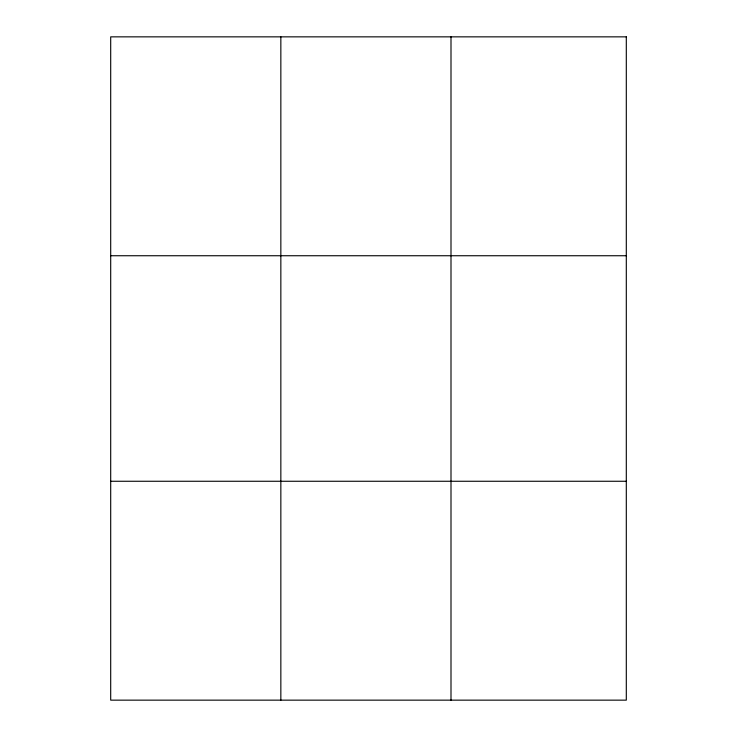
<?xml version="1.0" encoding="UTF-8"?>
<svg xmlns="http://www.w3.org/2000/svg" width="737" height="737" viewBox="0 0 737 737"><rect width="100%" height="100%" fill="white"/><g stroke="black" fill="none" stroke-linecap="round" stroke-linejoin="round"><path stroke-width="1.11" d="M280.843 700.15L280.843 36.85M450.998 700.15L450.998 36.85M110.697 255.739L626.303 255.739M110.697 481.261L626.303 481.261M626.303 36.85L626.303 700.15L110.697 700.15L110.697 36.85L626.303 36.85"/></g></svg>
